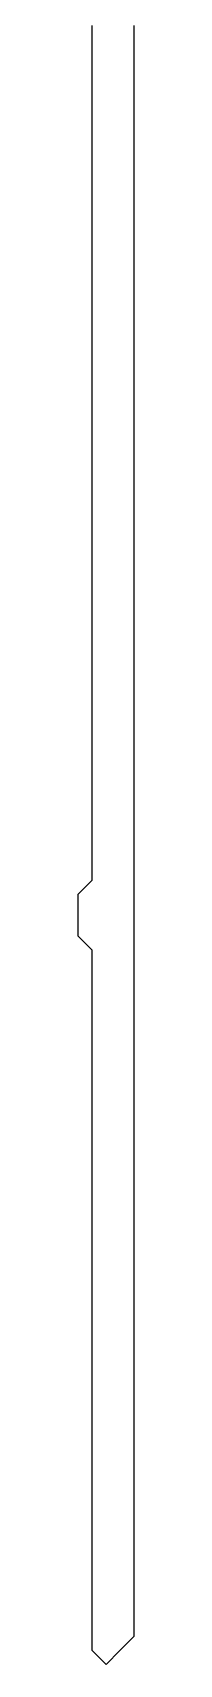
# Model space of a CAD drawing. Extents: x 7 to 316, y 15 to 485.
# Drawn here: x 43.75 to 44.25, y 88.5 to 103.06 of the extents above; entities that cross this region are included whole.
import ezdxf

# ---------------------------------------------------------------- set-up
doc = ezdxf.new("R2010")
doc.units = 0

msp = doc.modelspace()

# ---------------------------------------------------------------- linework, layer by layer
at = {"layer": 'contour_0'}
for p, q in [((43.875, 103), (43.875, 103.125)), ((44.25, 103.125), (44.25, 103)), ((43.875, 102.875), (43.875, 103)), ((44.25, 103), (44.25, 102.875)), ((43.875, 102.75), (43.875, 102.875)), ((44.25, 102.875), (44.25, 102.75)), ((43.875, 102.625), (43.875, 102.75)), ((44.25, 102.75), (44.25, 102.625)), ((43.875, 102.5), (43.875, 102.625)), ((44.25, 102.625), (44.25, 102.5)), ((43.875, 102.375), (43.875, 102.5)), ((43.875, 102.25), (43.875, 102.375)), ((44.25, 102.5), (44.25, 102.375)), ((44.25, 102.375), (44.25, 102.25)), ((43.875, 102.125), (43.875, 102.25)), ((44.25, 102.25), (44.25, 102.125)), ((43.875, 102), (43.875, 102.125)), ((44.25, 102.125), (44.25, 102)), ((43.875, 101.875), (43.875, 102)), ((44.25, 102), (44.25, 101.875)), ((43.875, 101.75), (43.875, 101.875)), ((44.25, 101.875), (44.25, 101.75)), ((43.875, 101.625), (43.875, 101.75)), ((44.25, 101.75), (44.25, 101.625)), ((43.875, 101.5), (43.875, 101.625)), ((44.25, 101.625), (44.25, 101.5)), ((43.875, 101.375), (43.875, 101.5)), ((43.875, 101.25), (43.875, 101.375)), ((44.25, 101.5), (44.25, 101.375)), ((44.25, 101.375), (44.25, 101.25)), ((43.875, 101.125), (43.875, 101.25)), ((44.25, 101.25), (44.25, 101.125)), ((43.875, 101), (43.875, 101.125)), ((44.25, 101.125), (44.25, 101)), ((43.875, 100.875), (43.875, 101)), ((44.25, 101), (44.25, 100.875)), ((43.875, 100.75), (43.875, 100.875)), ((44.25, 100.875), (44.25, 100.75)), ((43.875, 100.625), (43.875, 100.75)), ((44.25, 100.75), (44.25, 100.625)), ((43.875, 100.5), (43.875, 100.625)), ((43.875, 100.375), (43.875, 100.5)), ((44.25, 100.625), (44.25, 100.5)), ((44.25, 100.5), (44.25, 100.375)), ((43.875, 100.25), (43.875, 100.375)), ((44.25, 100.375), (44.25, 100.25)), ((43.875, 100.125), (43.875, 100.25)), ((44.25, 100.25), (44.25, 100.125)), ((43.875, 100), (43.875, 100.125)), ((44.25, 100.125), (44.25, 100)), ((43.875, 99.875), (43.875, 100)), ((44.25, 100), (44.25, 99.875)), ((43.875, 99.75), (43.875, 99.875)), ((44.25, 99.875), (44.25, 99.75)), ((43.875, 99.625), (43.875, 99.75)), ((43.875, 99.5), (43.875, 99.625)), ((44.25, 99.75), (44.25, 99.625)), ((44.25, 99.625), (44.25, 99.5)), ((43.875, 99.375), (43.875, 99.5)), ((44.25, 99.5), (44.25, 99.375)), ((43.875, 99.25), (43.875, 99.375)), ((44.25, 99.375), (44.25, 99.25)), ((43.875, 99.125), (43.875, 99.25)), ((44.25, 99.25), (44.25, 99.125)), ((43.875, 99), (43.875, 99.125)), ((44.25, 99.125), (44.25, 99)), ((43.875, 98.875), (43.875, 99)), ((44.25, 99), (44.25, 98.875)), ((43.875, 98.75), (43.875, 98.875)), ((43.875, 98.625), (43.875, 98.75)), ((44.25, 98.875), (44.25, 98.75)), ((44.25, 98.75), (44.25, 98.625)), ((43.875, 98.5), (43.875, 98.625)), ((44.25, 98.625), (44.25, 98.5)), ((43.875, 98.375), (43.875, 98.5)), ((44.25, 98.5), (44.25, 98.375)), ((43.875, 98.25), (43.875, 98.375)), ((44.25, 98.375), (44.25, 98.25)), ((43.875, 98.125), (43.875, 98.25)), ((44.25, 98.25), (44.25, 98.125)), ((43.875, 98), (43.875, 98.125)), ((44.25, 98.125), (44.25, 98)), ((43.875, 97.875), (43.875, 98)), ((43.875, 97.75), (43.875, 97.875)), ((44.25, 98), (44.25, 97.875)), ((44.25, 97.875), (44.25, 97.75)), ((43.875, 97.625), (43.875, 97.75)), ((44.25, 97.75), (44.25, 97.625)), ((43.875, 97.5), (43.875, 97.625)), ((44.25, 97.625), (44.25, 97.5)), ((43.875, 97.375), (43.875, 97.5)), ((44.25, 97.5), (44.25, 97.375)), ((43.875, 97.25), (43.875, 97.375)), ((44.25, 97.375), (44.25, 97.25)), ((43.875, 97.125), (43.875, 97.25)), ((44.25, 97.25), (44.25, 97.125)), ((43.875, 97), (43.875, 97.125)), ((43.875, 96.875), (43.875, 97)), ((44.25, 97.125), (44.25, 97)), ((44.25, 97), (44.25, 96.875)), ((43.875, 96.75), (43.875, 96.875)), ((44.25, 96.875), (44.25, 96.75)), ((43.875, 96.625), (43.875, 96.75)), ((44.25, 96.75), (44.25, 96.625)), ((43.875, 96.5), (43.875, 96.625)), ((44.25, 96.625), (44.25, 96.5)), ((43.875, 96.375), (43.875, 96.5)), ((44.25, 96.5), (44.25, 96.375)), ((43.875, 96.25), (43.875, 96.375)), ((44.25, 96.375), (44.25, 96.25)), ((43.875, 96.125), (43.875, 96.25)), ((43.875, 96), (43.875, 96.125)), ((44.25, 96.25), (44.25, 96.125)), ((44.25, 96.125), (44.25, 96)), ((43.875, 95.875), (43.875, 96)), ((44.25, 96), (44.25, 95.875)), ((43.875, 95.75), (43.875, 95.875)), ((44.25, 95.875), (44.25, 95.75)), ((43.875, 95.625), (43.875, 95.75)), ((44.25, 95.75), (44.25, 95.625)), ((43.875, 95.5), (43.875, 95.625)), ((44.25, 95.625), (44.25, 95.5)), ((43.75, 95.375), (43.875, 95.5)), ((44.25, 95.5), (44.25, 95.375)), ((43.75, 95.25), (43.75, 95.375)), ((43.75, 95.125), (43.75, 95.25)), ((44.25, 95.375), (44.25, 95.25)), ((44.25, 95.25), (44.25, 95.125)), ((43.75, 95), (43.75, 95.125)), ((44.25, 95.125), (44.25, 95)), ((43.875, 94.875), (43.75, 95)), ((44.25, 95), (44.25, 94.875)), ((43.875, 94.75), (43.875, 94.875)), ((44.25, 94.875), (44.25, 94.75)), ((43.875, 94.625), (43.875, 94.75)), ((44.25, 94.75), (44.25, 94.625)), ((43.875, 94.5), (43.875, 94.625)), ((44.25, 94.625), (44.25, 94.5)), ((43.875, 94.375), (43.875, 94.5)), ((43.875, 94.25), (43.875, 94.375)), ((44.25, 94.5), (44.25, 94.375)), ((44.25, 94.375), (44.25, 94.25)), ((43.875, 94.125), (43.875, 94.25)), ((44.25, 94.25), (44.25, 94.125)), ((43.875, 94), (43.875, 94.125)), ((44.25, 94.125), (44.25, 94)), ((43.875, 93.875), (43.875, 94)), ((44.25, 94), (44.25, 93.875)), ((43.875, 93.75), (43.875, 93.875)), ((44.25, 93.875), (44.25, 93.75)), ((43.875, 93.625), (43.875, 93.75)), ((44.25, 93.75), (44.25, 93.625)), ((43.875, 93.5), (43.875, 93.625)), ((43.875, 93.375), (43.875, 93.5)), ((44.25, 93.625), (44.25, 93.5)), ((44.25, 93.5), (44.25, 93.375)), ((43.875, 93.25), (43.875, 93.375)), ((44.25, 93.375), (44.25, 93.25)), ((43.875, 93.125), (43.875, 93.25)), ((44.25, 93.25), (44.25, 93.125)), ((43.875, 93), (43.875, 93.125)), ((44.25, 93.125), (44.25, 93)), ((43.875, 92.875), (43.875, 93)), ((44.25, 93), (44.25, 92.875)), ((43.875, 92.75), (43.875, 92.875)), ((44.25, 92.875), (44.25, 92.75)), ((43.875, 92.625), (43.875, 92.75)), ((43.875, 92.5), (43.875, 92.625)), ((44.25, 92.75), (44.25, 92.625)), ((44.25, 92.625), (44.25, 92.5)), ((43.875, 92.375), (43.875, 92.5)), ((44.25, 92.5), (44.25, 92.375)), ((43.875, 92.25), (43.875, 92.375)), ((44.25, 92.375), (44.25, 92.25)), ((43.875, 92.125), (43.875, 92.25)), ((44.25, 92.25), (44.25, 92.125)), ((43.875, 92), (43.875, 92.125)), ((44.25, 92.125), (44.25, 92)), ((43.875, 91.875), (43.875, 92)), ((44.25, 92), (44.25, 91.875)), ((43.875, 91.75), (43.875, 91.875)), ((43.875, 91.625), (43.875, 91.75)), ((44.25, 91.875), (44.25, 91.75)), ((44.25, 91.75), (44.25, 91.625)), ((43.875, 91.5), (43.875, 91.625)), ((44.25, 91.625), (44.25, 91.5)), ((43.875, 91.375), (43.875, 91.5)), ((44.25, 91.5), (44.25, 91.375)), ((43.875, 91.25), (43.875, 91.375)), ((44.25, 91.375), (44.25, 91.25)), ((43.875, 91.125), (43.875, 91.25)), ((44.25, 91.25), (44.25, 91.125)), ((43.875, 91), (43.875, 91.125)), ((44.25, 91.125), (44.25, 91)), ((43.875, 90.875), (43.875, 91)), ((43.875, 90.75), (43.875, 90.875)), ((44.25, 91), (44.25, 90.875)), ((44.25, 90.875), (44.25, 90.75)), ((43.875, 90.625), (43.875, 90.75)), ((44.25, 90.75), (44.25, 90.625)), ((43.875, 90.5), (43.875, 90.625)), ((44.25, 90.625), (44.25, 90.5)), ((43.875, 90.375), (43.875, 90.5)), ((44.25, 90.5), (44.25, 90.375)), ((43.875, 90.25), (43.875, 90.375)), ((44.25, 90.375), (44.25, 90.25)), ((43.875, 90.125), (43.875, 90.25)), ((44.25, 90.25), (44.25, 90.125)), ((43.875, 90), (43.875, 90.125)), ((43.875, 89.875), (43.875, 90)), ((44.25, 90.125), (44.25, 90)), ((44.25, 90), (44.25, 89.875)), ((43.875, 89.75), (43.875, 89.875)), ((44.25, 89.875), (44.25, 89.75)), ((43.875, 89.625), (43.875, 89.75)), ((44.25, 89.75), (44.25, 89.625)), ((43.875, 89.5), (43.875, 89.625)), ((44.25, 89.625), (44.25, 89.5)), ((43.875, 89.375), (43.875, 89.5)), ((44.25, 89.5), (44.25, 89.375)), ((43.875, 89.25), (43.875, 89.375)), ((44.25, 89.375), (44.25, 89.25)), ((43.875, 89.125), (43.875, 89.25)), ((43.875, 89), (43.875, 89.125)), ((44.25, 89.25), (44.25, 89.125)), ((44.25, 89.125), (44.25, 89)), ((43.875, 88.875), (43.875, 89)), ((44.25, 89), (44.25, 88.875)), ((43.875, 88.75), (43.875, 88.875)), ((44.25, 88.875), (44.25, 88.75)), ((43.875, 88.625), (43.875, 88.75)), ((44.25, 88.75), (44.125, 88.625)), ((44, 88.5), (43.875, 88.625)), ((44.125, 88.625), (44, 88.5))]:
    msp.add_line(p, q, dxfattribs=at)

doc.saveas('drawing.dxf')
